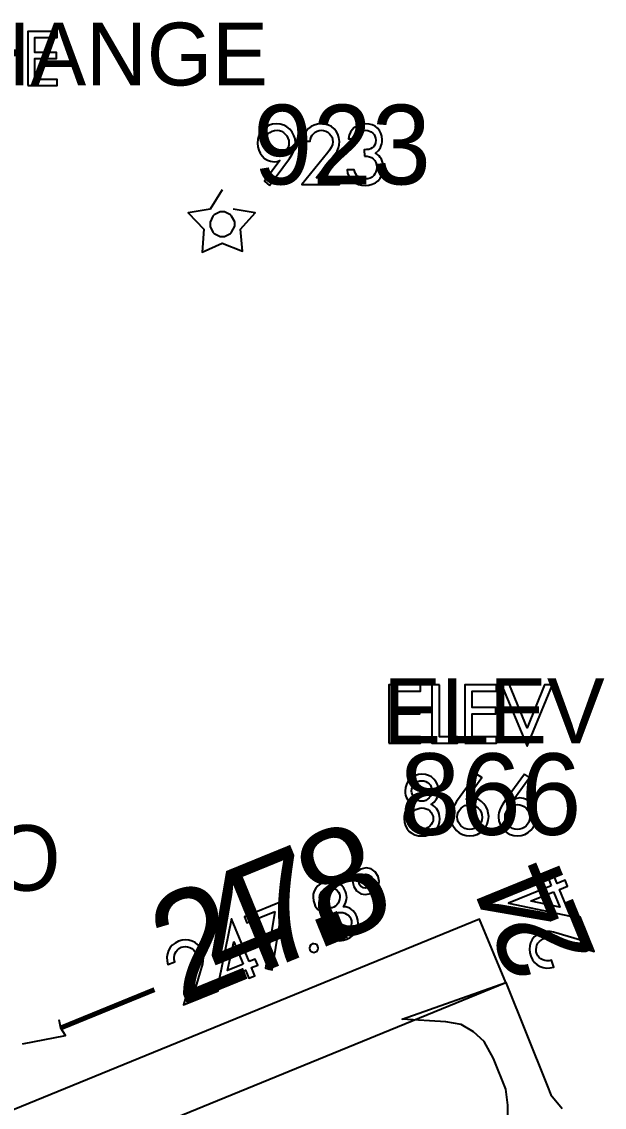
# Model space of a CAD drawing. Extents: x 0.08 to 5.7, y 0.31 to 7.95.
# Drawn here: x 3.551 to 4.188, y 3.795 to 4.979 of the extents above; entities that cross this region are included whole.
import ezdxf

# ---------------------------------------------------------------- set-up
doc = ezdxf.new("R2010")
doc.units = 0
doc.layers.get('0').update_dxf_attribs({"linetype": 'CONTINUOUS'})

msp = doc.modelspace()

# ---------------------------------------------------------------- linework, layer by layer
at = {"color": 0}
for points in [[(3.55821, 4.90989), (3.59028, 4.90989), (3.59028, 4.91639), (3.56581, 4.91639), (3.56581, 4.93929), (3.58946, 4.93929), (3.58946, 4.94586), (3.56581, 4.94586), (3.56581, 4.96224), (3.59028, 4.96224), (3.59028, 4.96875), (3.55821, 4.96875), (3.55821, 4.90989)], [(3.8221, 4.80067), (3.84392, 4.83029), (3.8464, 4.83415), (3.84847, 4.83832), (3.84928, 4.84056), (3.84988, 4.84278), (3.85026, 4.845), (3.85042, 4.8475), (3.84999, 4.85167), (3.84874, 4.85542), (3.84668, 4.85906), (3.84418, 4.86208), (3.8411, 4.86458), (3.83751, 4.86637), (3.83376, 4.86762), (3.82958, 4.86806), (3.82542, 4.86762), (3.8215, 4.86637), (3.81803, 4.86442), (3.815, 4.86193), (3.8125, 4.85872), (3.81054, 4.85514), (3.80946, 4.85113), (3.80903, 4.84679), (3.80946, 4.84304), (3.81044, 4.83931), (3.81196, 4.83599), (3.81401, 4.8329), (3.81668, 4.83029), (3.81972, 4.82835), (3.82319, 4.8271), (3.8271, 4.82667), (3.83029, 4.82693), (3.83333, 4.8279), (3.8335, 4.82781), (3.8164, 4.80528), (3.8221, 4.80067)], [(3.82969, 4.83376), (3.82721, 4.83404), (3.82487, 4.83485), (3.82249, 4.83599), (3.82042, 4.83762), (3.81863, 4.83974), (3.81739, 4.84196), (3.8164, 4.84457), (3.81614, 4.84739), (3.8164, 4.84999), (3.81722, 4.85265), (3.81863, 4.85487), (3.82026, 4.85693), (3.82237, 4.85861), (3.82487, 4.85986), (3.82736, 4.86068), (3.83029, 4.86094), (3.83279, 4.86068), (3.83512, 4.85986), (3.83735, 4.85846), (3.83931, 4.85667), (3.84099, 4.85471), (3.84224, 4.85238), (3.84304, 4.84988), (3.84332, 4.84739), (3.84304, 4.84472), (3.84233, 4.84224), (3.8411, 4.84), (3.83957, 4.83789), (3.83762, 4.83626), (3.83529, 4.83485), (3.83263, 4.83404), (3.82969, 4.83376)], [(3.87304, 4.80903), (3.89388, 4.83529), (3.89583, 4.83832), (3.89725, 4.84169), (3.89806, 4.84517), (3.89833, 4.84874), (3.89789, 4.85292), (3.89681, 4.85656), (3.89501, 4.85986), (3.89264, 4.86263), (3.88971, 4.86501), (3.88639, 4.86664), (3.88265, 4.86762), (3.87875, 4.86806), (3.87457, 4.86762), (3.87082, 4.86664), (3.86751, 4.86501), (3.86458, 4.8629), (3.86219, 4.86014), (3.8604, 4.85682), (3.85915, 4.85308), (3.85835, 4.8489), (3.86637, 4.8489), (3.86681, 4.8514), (3.86751, 4.85362), (3.86876, 4.85568), (3.87028, 4.85736), (3.87207, 4.85889), (3.87403, 4.86003), (3.87625, 4.86068), (3.87875, 4.86094), (3.88113, 4.86068), (3.88346, 4.86003), (3.88558, 4.85872), (3.88747, 4.85721), (3.88906, 4.85542), (3.89031, 4.85335), (3.89094, 4.85097), (3.89128, 4.84847), (3.89068, 4.84526), (3.88943, 4.84224), (3.88764, 4.83931), (3.88558, 4.83664), (3.85747, 4.80192), (3.89833, 4.80192), (3.89833, 4.80903), (3.87304, 4.80903)], [(3.92567, 4.83263), (3.9286, 4.83263), (3.93126, 4.83208), (3.93349, 4.83111), (3.93544, 4.82969), (3.93707, 4.8279), (3.93821, 4.82568), (3.93901, 4.82319), (3.93929, 4.82026), (3.93901, 4.81776), (3.93832, 4.81543), (3.93722, 4.81332), (3.93582, 4.81142), (3.93403, 4.80985), (3.93197, 4.80875), (3.92958, 4.80806), (3.92692, 4.80778), (3.92469, 4.80794), (3.92264, 4.80849), (3.92057, 4.80931), (3.91872, 4.81054), (3.91721, 4.81196), (3.91596, 4.81375), (3.91515, 4.81569), (3.91461, 4.81793), (3.90679, 4.81793), (3.90733, 4.81418), (3.90875, 4.81082), (3.91054, 4.80794), (3.91303, 4.80539), (3.91596, 4.80333), (3.91917, 4.80192), (3.92264, 4.801), (3.92638, 4.80067), (3.93056, 4.80111), (3.93431, 4.80208), (3.93778, 4.8036), (3.94069, 4.80583), (3.94303, 4.8086), (3.94488, 4.81196), (3.94596, 4.81569), (3.9464, 4.81999), (3.94624, 4.82249), (3.94586, 4.82487), (3.94526, 4.82721), (3.94428, 4.82932), (3.94303, 4.83128), (3.94168, 4.83306), (3.93989, 4.83458), (3.93778, 4.83599), (3.94097, 4.83876), (3.94336, 4.84224), (3.94417, 4.84418), (3.94472, 4.84614), (3.94499, 4.84831), (3.94515, 4.85069), (3.94488, 4.85444), (3.94374, 4.85792), (3.94222, 4.86083), (3.94, 4.86333), (3.93733, 4.8654), (3.93431, 4.86681), (3.93083, 4.86778), (3.92725, 4.86806), (3.92344, 4.86778), (3.91997, 4.86697), (3.91694, 4.86567), (3.91444, 4.86388), (3.91222, 4.86154), (3.91054, 4.85872), (3.90918, 4.85558), (3.90831, 4.85178), (3.91624, 4.85178), (3.91683, 4.85374), (3.91749, 4.85558), (3.91846, 4.8571), (3.91971, 4.85846), (3.92122, 4.85943), (3.9229, 4.86029), (3.92486, 4.86083), (3.92692, 4.86094), (3.92931, 4.86068), (3.93137, 4.86014), (3.93321, 4.85915), (3.93485, 4.85792), (3.93625, 4.85622), (3.93722, 4.85444), (3.93793, 4.85238), (3.93804, 4.84999), (3.93778, 4.84739), (3.93707, 4.84517), (3.93599, 4.84332), (3.93431, 4.84196), (3.93251, 4.84082), (3.93039, 4.84011), (3.92806, 4.83985), (3.92557, 4.83974), (3.92567, 4.83263)], [(3.77029, 4.79585), (3.75738, 4.77485), (3.73335, 4.77083), (3.75028, 4.75293), (3.74832, 4.72792), (3.77029, 4.7379), (3.79237, 4.72889), (3.79025, 4.75293), (3.80626, 4.77083), (3.78233, 4.77485)], [(3.95221, 4.19194), (3.98693, 4.19194), (3.98693, 4.199), (3.96039, 4.199), (3.96039, 4.2239), (3.98611, 4.2239), (3.98611, 4.23096), (3.96039, 4.23096), (3.96039, 4.24875), (3.98693, 4.24875), (3.98693, 4.25586), (3.95221, 4.25586), (3.95221, 4.19194)], [(4.00776, 4.25586), (3.99946, 4.25586), (3.99946, 4.19194), (4.02724, 4.19194), (4.02724, 4.199), (4.00776, 4.199), (4.00776, 4.25586)], [(4.03526, 4.19194), (4.06999, 4.19194), (4.06999, 4.199), (4.04346, 4.199), (4.04346, 4.2239), (4.06917, 4.2239), (4.06917, 4.23096), (4.04346, 4.23096), (4.04346, 4.24875), (4.06999, 4.24875), (4.06999, 4.25586), (4.03526, 4.25586), (4.03526, 4.19194)], [(4.08415, 4.25586), (4.07557, 4.25586), (4.10335, 4.18875), (4.13097, 4.25586), (4.12224, 4.25586), (4.10335, 4.20888), (4.08415, 4.25586)], [(3.96903, 4.10969), (3.96946, 4.10558), (3.97054, 4.10178), (3.97239, 4.09864), (3.97472, 4.09581), (3.97749, 4.09375), (3.98085, 4.09207), (3.9846, 4.0911), (3.9885, 4.09082), (3.99251, 4.0911), (3.9961, 4.09207), (3.99946, 4.09375), (4.00239, 4.09581), (4.00472, 4.09864), (4.00651, 4.10178), (4.00765, 4.10558), (4.00803, 4.10969), (4.00776, 4.11219), (4.00738, 4.11458), (4.00667, 4.11697), (4.00553, 4.11903), (4.00429, 4.12082), (4.00265, 4.1225), (4.00071, 4.12392), (3.99849, 4.125), (4.00206, 4.12765), (4.00456, 4.13113), (4.00553, 4.13303), (4.00624, 4.13514), (4.00667, 4.13737), (4.00678, 4.13971), (4.0064, 4.14361), (4.00543, 4.14708), (4.00375, 4.15028), (4.00168, 4.15294), (3.99892, 4.15517), (3.99582, 4.15679), (3.99235, 4.15776), (3.9885, 4.15821), (3.98469, 4.15776), (3.98122, 4.15679), (3.97808, 4.15517), (3.97542, 4.15294), (3.97319, 4.15028), (3.97151, 4.14708), (3.97054, 4.14361), (3.97017, 4.13971), (3.97026, 4.13737), (3.97071, 4.13514), (3.9714, 4.13303), (3.97239, 4.13113), (3.97488, 4.12765), (3.97819, 4.125), (3.97613, 4.12392), (3.97428, 4.1225), (3.97265, 4.12082), (3.9714, 4.11903), (3.97026, 4.11697), (3.96957, 4.11458), (3.96918, 4.11219), (3.96903, 4.10969)], [(3.9885, 4.1511), (3.99067, 4.15082), (3.99278, 4.15012), (3.99474, 4.14914), (3.99636, 4.14779), (3.99778, 4.14611), (3.99875, 4.14415), (3.99946, 4.14208), (3.99972, 4.13971), (3.99946, 4.13781), (3.99875, 4.13585), (3.99761, 4.1339), (3.99625, 4.13222), (3.99447, 4.13086), (3.99262, 4.12956), (3.99056, 4.1289), (3.9885, 4.12864), (3.98639, 4.1289), (3.98443, 4.12956), (3.98247, 4.13086), (3.98085, 4.13222), (3.97933, 4.1339), (3.97819, 4.13585), (3.97749, 4.13781), (3.97721, 4.13971), (3.97749, 4.14208), (3.97819, 4.14415), (3.97933, 4.14611), (3.98068, 4.14779), (3.98236, 4.14914), (3.98415, 4.15012), (3.98628, 4.15082), (3.9885, 4.1511)], [(4.04818, 4.15821), (4.02636, 4.12847), (4.02403, 4.12457), (4.02192, 4.12056), (4.02111, 4.11833), (4.02056, 4.1161), (4.02013, 4.11376), (4.02001, 4.11139), (4.0204, 4.10721), (4.02165, 4.10335), (4.0236, 4.09988), (4.02626, 4.09679), (4.02929, 4.09429), (4.03293, 4.09233), (4.03668, 4.09125), (4.04069, 4.09082), (4.04497, 4.09125), (4.04889, 4.0925), (4.05236, 4.09446), (4.05539, 4.09694), (4.05794, 4.10015), (4.05974, 4.10374), (4.06099, 4.10764), (4.06142, 4.11193), (4.06099, 4.11583), (4.06, 4.11957), (4.05849, 4.12294), (4.05626, 4.12597), (4.05376, 4.12847), (4.05067, 4.13043), (4.04719, 4.13167), (4.04335, 4.13222), (4.04015, 4.13178), (4.03711, 4.13069), (4.03694, 4.13086), (4.05404, 4.15474), (4.04818, 4.15821)], [(4.10042, 4.15821), (4.07861, 4.12847), (4.07611, 4.12457), (4.074, 4.12056), (4.07335, 4.11833), (4.07264, 4.1161), (4.07221, 4.11376), (4.0721, 4.11139), (4.07264, 4.10721), (4.07389, 4.10335), (4.07585, 4.09988), (4.07835, 4.09679), (4.08154, 4.09429), (4.08501, 4.09233), (4.08886, 4.09125), (4.09293, 4.09082), (4.09706, 4.09125), (4.10097, 4.0925), (4.1046, 4.09446), (4.10747, 4.09694), (4.11003, 4.10015), (4.11193, 4.10374), (4.11307, 4.10764), (4.1135, 4.11193), (4.11317, 4.11583), (4.11219, 4.11957), (4.11057, 4.12294), (4.10846, 4.12597), (4.10585, 4.12847), (4.10275, 4.13043), (4.09928, 4.13167), (4.09554, 4.13222), (4.09224, 4.13178), (4.08931, 4.13069), (4.08903, 4.13086), (4.10612, 4.15474), (4.10042, 4.15821)], [(4.04069, 4.09793), (4.03792, 4.09819), (4.03543, 4.09901), (4.03321, 4.10026), (4.03108, 4.10194), (4.02946, 4.104), (4.02821, 4.10622), (4.02735, 4.10889), (4.02707, 4.11154), (4.02735, 4.11415), (4.02821, 4.11664), (4.02957, 4.11887), (4.03125, 4.12099), (4.03331, 4.12261), (4.03554, 4.12392), (4.03803, 4.12472), (4.04069, 4.12517), (4.04318, 4.12483), (4.04568, 4.12403), (4.0479, 4.12278), (4.05003, 4.1211), (4.05181, 4.11914), (4.05306, 4.11664), (4.05387, 4.11404), (4.05431, 4.11111), (4.05387, 4.10846), (4.05317, 4.10596), (4.05181, 4.10374), (4.05013, 4.10178), (4.04807, 4.10015), (4.04585, 4.0989), (4.04335, 4.09819), (4.04069, 4.09793)], [(4.09278, 4.09793), (4.09011, 4.09819), (4.08762, 4.09901), (4.08529, 4.10026), (4.08333, 4.10194), (4.08165, 4.104), (4.08029, 4.10622), (4.07958, 4.10889), (4.07932, 4.11154), (4.07958, 4.11415), (4.0804, 4.11664), (4.08165, 4.11887), (4.0835, 4.12099), (4.08539, 4.12261), (4.08778, 4.12392), (4.09028, 4.12472), (4.09278, 4.12517), (4.09543, 4.12483), (4.09776, 4.12403), (4.10015, 4.12278), (4.10221, 4.1211), (4.10389, 4.11914), (4.10525, 4.11664), (4.10612, 4.11404), (4.10639, 4.11111), (4.10612, 4.10846), (4.10525, 4.10596), (4.104, 4.10374), (4.10221, 4.10178), (4.10026, 4.10015), (4.09793, 4.0989), (4.09543, 4.09819), (4.09278, 4.09793)], [(3.9885, 4.12153), (3.99083, 4.12125), (3.99322, 4.12056), (3.99528, 4.11957), (3.99707, 4.11806), (3.99875, 4.11637), (3.99983, 4.11431), (4.00071, 4.11208), (4.00097, 4.10969), (4.00071, 4.10736), (3.99983, 4.10514), (3.99858, 4.10319), (3.99707, 4.1014), (3.99511, 4.09999), (3.99306, 4.0989), (3.99083, 4.09819), (3.9885, 4.09793), (3.98611, 4.09819), (3.98389, 4.0989), (3.98182, 4.09999), (3.97999, 4.1014), (3.97835, 4.10319), (3.97711, 4.10514), (3.9764, 4.10736), (3.97613, 4.10969), (3.9764, 4.11208), (3.97711, 4.11431), (3.97835, 4.11637), (3.97987, 4.11806), (3.98182, 4.11957), (3.98389, 4.12056), (3.98611, 4.12125), (3.9885, 4.12153)], [(3.92182, 4.05458), (3.91683, 4.05138), (3.91374, 4.04693), (3.91276, 4.0415), (3.91401, 4.03581), (3.91721, 4.03082), (3.92165, 4.02778), (3.92692, 4.02681), (3.93261, 4.02794), (3.93778, 4.03108), (3.94081, 4.03554), (3.94179, 4.04096), (3.94069, 4.04665), (3.9375, 4.05165), (3.93306, 4.05485), (3.92763, 4.05583), (3.92182, 4.05458)], [(3.8814, 3.98817), (3.88319, 3.98443), (3.88569, 3.98156), (3.88861, 3.97917), (3.89182, 3.97749), (3.89529, 3.97667), (3.89887, 3.9764), (3.90278, 3.97694), (3.90653, 3.97808), (3.91, 3.97987), (3.91303, 3.98221), (3.91558, 3.98486), (3.91737, 3.98807), (3.91862, 3.99137), (3.91906, 3.99511), (3.91862, 3.99892), (3.91737, 4.00293), (3.91639, 4.00515), (3.91499, 4.00722), (3.91347, 4.009), (3.91168, 4.01058), (3.90972, 4.01183), (3.90767, 4.01281), (3.90528, 4.01335), (3.90278, 4.01346), (3.90517, 4.01736), (3.90625, 4.02154), (3.90642, 4.0236), (3.90625, 4.02582), (3.90571, 4.02806), (3.905, 4.03028), (3.90321, 4.03375), (3.90099, 4.03668), (3.89822, 4.0389), (3.89513, 4.04058), (3.89182, 4.0415), (3.88835, 4.04194), (3.88471, 4.0415), (3.88113, 4.04042), (3.87765, 4.03863), (3.87483, 4.0364), (3.8725, 4.03375), (3.87099, 4.03071), (3.86985, 4.02735), (3.86957, 4.02387), (3.87001, 4.02013), (3.8711, 4.01654), (3.87207, 4.01432), (3.87332, 4.01237), (3.87472, 4.01069), (3.87625, 4.00933), (3.87999, 4.00711), (3.88417, 4.00586), (3.88249, 4.00401), (3.8814, 4.00206), (3.88053, 4), (3.87999, 3.99761), (3.87989, 3.99528), (3.87999, 3.99289), (3.88053, 3.99056), (3.8814, 3.98817)], [(3.93012, 4.03418), (3.92725, 4.03364), (3.92432, 4.03418), (3.92182, 4.03581), (3.92014, 4.03836), (3.9196, 4.04139), (3.92014, 4.04432), (3.92182, 4.04682), (3.92432, 4.04844), (3.92736, 4.04904), (3.93028, 4.04844), (3.93278, 4.04682), (3.93457, 4.04417), (3.935, 4.04112), (3.93446, 4.03819), (3.93278, 4.03581), (3.93012, 4.03418)], [(4.12972, 4.0364), (4.0829, 4.01736), (4.15082, 4.00319), (4.13889, 4.0325), (4.14762, 4.03614), (4.14501, 4.04264), (4.13624, 4.03901), (4.13346, 4.04585), (4.12696, 4.04318), (4.12972, 4.0364)], [(3.88374, 4.0339), (3.88585, 4.03444), (3.88807, 4.03456), (3.89014, 4.03444), (3.89219, 4.03375), (3.89415, 4.03276), (3.896, 4.03142), (3.89735, 4.02957), (3.89849, 4.02761), (3.89887, 4.02572), (3.89903, 4.0236), (3.8986, 4.02138), (3.89789, 4.01932), (3.89692, 4.01736), (3.89567, 4.01557), (3.89404, 4.01406), (3.89219, 4.01307), (3.89031, 4.01247), (3.88807, 4.01247), (3.88585, 4.01281), (3.88374, 4.01346), (3.88178, 4.0146), (3.87999, 4.01585), (3.87864, 4.01736), (3.87765, 4.01915), (3.87696, 4.02138), (3.87679, 4.0236), (3.87706, 4.02572), (3.87776, 4.02778), (3.87875, 4.02974), (3.88015, 4.03142), (3.88178, 4.03276), (3.88374, 4.0339)], [(4.13238, 4.02983), (4.13917, 4.01307), (4.10792, 4.01975), (4.10792, 4.01986), (4.13238, 4.02983)], [(3.8279, 4.00846), (3.81749, 3.9465), (3.82487, 3.94472), (3.83724, 4.02001), (3.7946, 4.0025), (3.79719, 3.99599), (3.8279, 4.00846)], [(3.89486, 4.00651), (3.89725, 4.00722), (3.89958, 4.00738), (3.90196, 4.00722), (3.90419, 4.00667), (3.90625, 4.00553), (3.90821, 4.00418), (3.90972, 4.00239), (3.91081, 4.00028), (3.91151, 3.99804), (3.91151, 3.99571), (3.91124, 3.99333), (3.91043, 3.9911), (3.90929, 3.98904), (3.90776, 3.98719), (3.90597, 3.98568), (3.90386, 3.9846), (3.90153, 3.98406), (3.89914, 3.98372), (3.89681, 3.98406), (3.89458, 3.98469), (3.89253, 3.98568), (3.89057, 3.98708), (3.88906, 3.98888), (3.88792, 3.99083), (3.88721, 3.99322), (3.8871, 3.99556), (3.88737, 3.99794), (3.88818, 4.00017), (3.88943, 4.00206), (3.89094, 4.0039), (3.89279, 4.00543), (3.89486, 4.00651)], [(1.09277, 2.70915), (4.08029, 3.93099), (4.05126, 4), (1.06375, 2.77919)], [(3.79969, 3.95361), (3.78054, 4.00043), (3.76654, 3.93251), (3.79585, 3.94444), (3.79943, 3.93571), (3.80599, 3.93832), (3.80236, 3.9471), (3.80919, 3.94987), (3.80653, 3.95638), (3.79969, 3.95361)], [(4.16428, 3.97651), (4.13211, 3.98583), (4.12864, 3.98654), (4.125, 3.98654), (4.12136, 3.98594), (4.11789, 3.98486), (4.11431, 3.98292), (4.11128, 3.98058), (4.10889, 3.97765), (4.10721, 3.97428), (4.10622, 3.97071), (4.10585, 3.96707), (4.10639, 3.96322), (4.10747, 3.95942), (4.10943, 3.95568), (4.11165, 3.95264), (4.11442, 3.95014), (4.11762, 3.94835), (4.12099, 3.94721), (4.12472, 3.94667), (4.12875, 3.94694), (4.13276, 3.94775), (4.12989, 3.95514), (4.1275, 3.95458), (4.125, 3.95458), (4.12278, 3.95486), (4.12056, 3.95557), (4.11849, 3.95665), (4.11664, 3.95817), (4.11513, 3.96001), (4.11404, 3.96208), (4.11333, 3.96446), (4.11317, 3.96679), (4.1135, 3.96929), (4.11415, 3.97168), (4.11529, 3.97374), (4.11681, 3.97569), (4.1186, 3.97721), (4.12082, 3.97846), (4.12403, 3.97917), (4.12739, 3.979), (4.13069, 3.97846), (4.1339, 3.97765), (4.17681, 3.96474), (4.16124, 4.00265), (4.15474, 3.99983), (4.16428, 3.97651)], [(3.73986, 3.91906), (3.74918, 3.95122), (3.74972, 3.95469), (3.74983, 3.95833), (3.74929, 3.96197), (3.74821, 3.96544), (3.74625, 3.96903), (3.74376, 3.97206), (3.74083, 3.97444), (3.73763, 3.97613), (3.73406, 3.97711), (3.73025, 3.97738), (3.72651, 3.97694), (3.72265, 3.97586), (3.71903, 3.9739), (3.71582, 3.97151), (3.71349, 3.96892), (3.71164, 3.96571), (3.71056, 3.96224), (3.71001, 3.95861), (3.71012, 3.95458), (3.7111, 3.95042), (3.71847, 3.95344), (3.71793, 3.95583), (3.71778, 3.95817), (3.71821, 3.96056), (3.71892, 3.96278), (3.72, 3.96485), (3.7214, 3.96669), (3.72319, 3.96804), (3.72542, 3.96929), (3.72775, 3.96983), (3.73014, 3.97017), (3.73247, 3.96983), (3.73486, 3.96918), (3.73708, 3.96804), (3.73904, 3.96653), (3.74056, 3.96457), (3.74181, 3.96235), (3.74251, 3.95931), (3.74235, 3.95583), (3.74181, 3.95247), (3.741, 3.94943), (3.72808, 3.90653), (3.76585, 3.92193), (3.76318, 3.9285), (3.73986, 3.91906)], [(3.79318, 3.95096), (3.77626, 3.94401), (3.78293, 3.97542), (3.78321, 3.97542), (3.79318, 3.95096)], [(3.86876, 3.97293), (3.86708, 3.97179), (3.8661, 3.97026), (3.86583, 3.96847), (3.8661, 3.96669), (3.86724, 3.96511), (3.8686, 3.96419), (3.87044, 3.96376), (3.87224, 3.96419), (3.87392, 3.96511), (3.87483, 3.96669), (3.87528, 3.96847), (3.87483, 3.97026), (3.87392, 3.97179), (3.87235, 3.97276), (3.87056, 3.97319), (3.86876, 3.97293)], [(3.55236, 3.86404), (3.59928, 3.87304), (3.59429, 3.88097), (3.59233, 3.88997)]]:
    msp.add_lwpolyline(points, dxfattribs=at)
at = {"color": 7}
msp.add_lwpolyline([(3.78401, 4.75846), (3.78401, 4.76085), (3.7806, 4.76731), (3.78, 4.7679), (3.77935, 4.76856), (3.77274, 4.77192), (3.77056, 4.77192), (3.76812, 4.77192), (3.76156, 4.76856), (3.76096, 4.7679), (3.76031, 4.76731), (3.75711, 4.76069), (3.75711, 4.75846), (3.75711, 4.75608), (3.76031, 4.74957), (3.76096, 4.74892), (3.76156, 4.74832), (3.76828, 4.74501), (3.77056, 4.74501), (3.77289, 4.74501), (3.77935, 4.74832), (3.78, 4.74892), (3.7806, 4.74957), (3.78401, 4.75624), (3.78401, 4.75846)], dxfattribs=at)
at = {"color": 0, "const_width": 0.005417}
msp.add_lwpolyline([(3.59332, 3.88097), (3.6964, 3.92307)], dxfattribs=at)
at = {"color": 254}
msp.add_lwpolyline([(4.08236, 3.78267), (4.08236, 3.79693), (4.08003, 3.81429), (4.06679, 3.84804), (4.05637, 3.86664), (4.04471, 3.87706), (4.03153, 3.88487), (4.0146, 3.88792), (3.96696, 3.89068), (4.08029, 3.93099), (4.12543, 3.81863), (4.12929, 3.80821), (4.14165, 3.79346)], dxfattribs=at)

# ---------------------------------------------------------------- texts
at = {"color": 0}
for s, height, p in [('ANNUAL RATE OF CHANGE', 0.0685372, (2.60851, 4.90987)), ('923', 0.0869287, (3.80432, 4.80189)), ('ELEV', 0.0707244, (3.94629, 4.19199)), ('866', 0.088927, (3.96429, 4.092)), ('LAHSO', 0.0715887, (3.2694, 4.03101))]:
    msp.add_text(s, height=height, dxfattribs=at).set_placement(p)
for s, height, rotation, p in [('8', 0.117588, 22.1923, (3.88364, 3.97003)), ('7', 0.117588, 22.1923, (3.81536, 3.94214)), ('4', 0.117588, 22.1923, (3.76985, 3.92358)), ('4', 0.097479, 112.182, (4.15971, 4.00654)), ('2', 0.117588, 22.1923, (3.72433, 3.90504)), ('2', 0.097479, 112.182, (4.17826, 3.96103)), ('.', 0.202685, 22.1922, (3.86089, 3.96074))]:
    msp.add_text(s, height=height, rotation=rotation, dxfattribs=at).set_placement(p)

doc.saveas('drawing.dxf')
